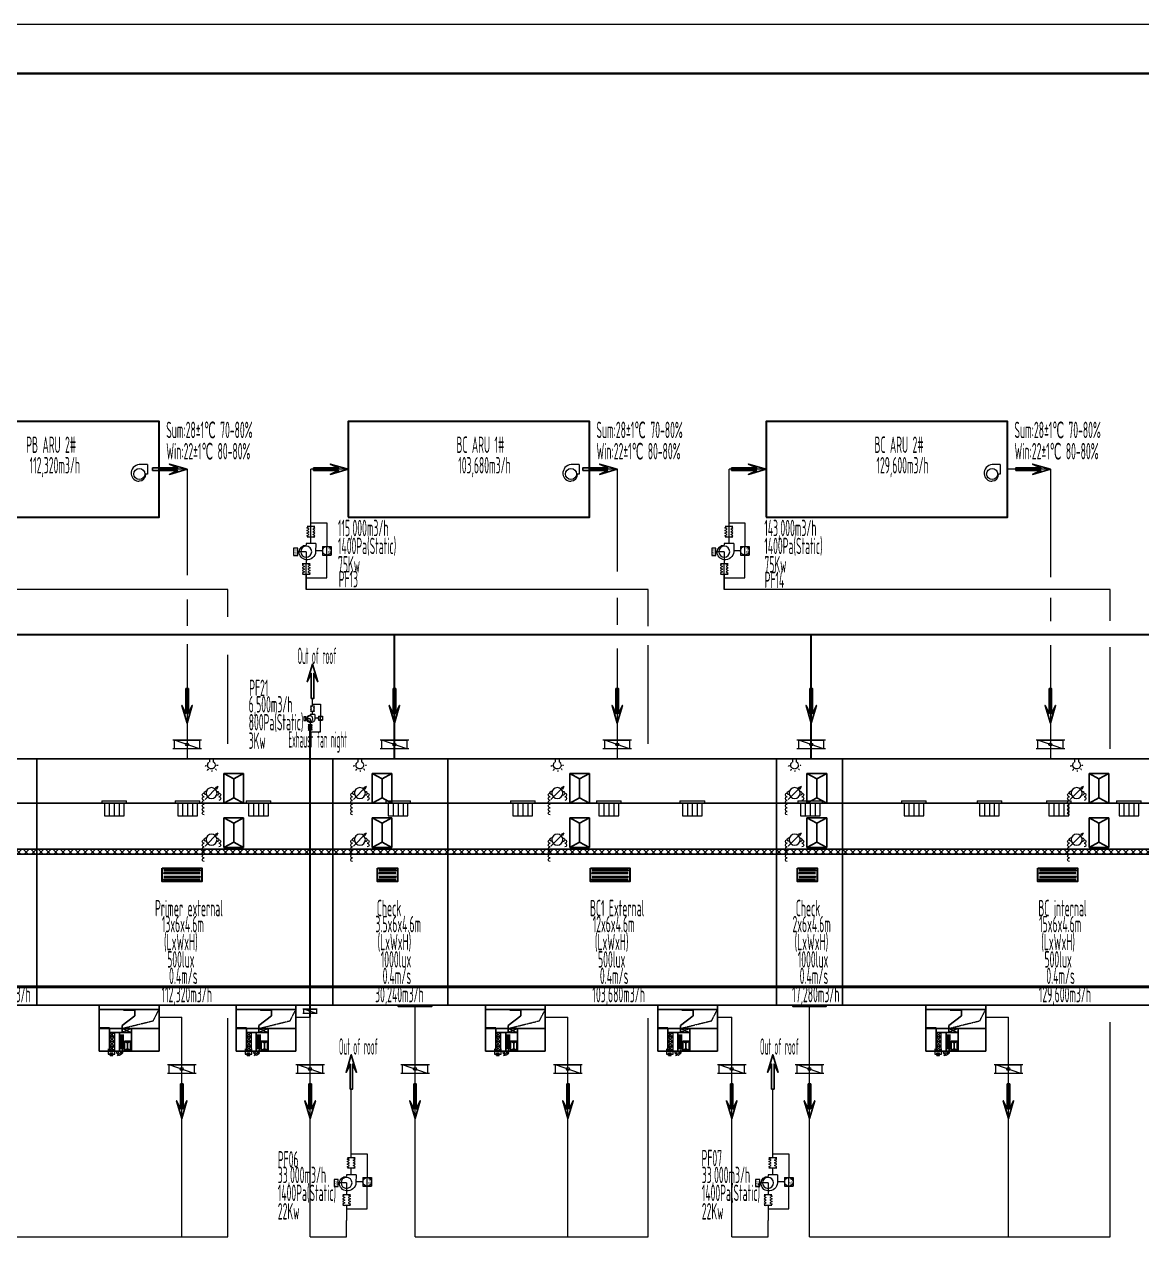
# Model space of a CAD drawing. Header units: millimetres. Extents: x 107215 to 233365, y -8722 to 80378.
# Drawn here: x 160467 to 194460, y 43489 to 80378 of the extents above; entities that cross this region are included whole.
import ezdxf

# ---------------------------------------------------------------- set-up
doc = ezdxf.new("R2010")
doc.units = ezdxf.units.MM
doc.header["$LTSCALE"] = 2
doc.linetypes.add('CENTER', pattern=[4.5, 3, -0.5, 0.5, -0.5])
doc.linetypes.add('PHANTOM', pattern=[5.5, 3, -0.5, 0.5, -0.5, 0.5, -0.5])
doc.layers.get('0').update_dxf_attribs({"lineweight": 30})
for name, color, linetype, lineweight in [('01-粗实线', 3, 'Continuous', 25), ('02-细实线', 2, 'Continuous', 13), ('05-点划线', 1, 'CENTER', 13), ('06-双点划线', 4, 'PHANTOM', 13), ('07-尺寸线', 2, 'Continuous', 13), ('08-文本', 2, 'Continuous', 13), ('A-FLOOR', 7, 'Continuous', 30), ('图框', 7, 'Continuous', 35), ('细实线', 2, 'Continuous', 0)]:
    doc.layers.add(name, color=color, linetype=linetype, lineweight=lineweight)
doc.layers.add('09-不打印层', color=6, linetype='Continuous', lineweight=13, plot=False)
doc.styles.add('标准', font='gbenor.shx', dxfattribs={"bigfont": 'gbcbig.shx'})

# ---------------------------------------------------------------- blocks, each defined once
blk = doc.blocks.new('A$C4be98560')
at = {"layer": '02-细实线'}
for p, q in [((872, 263), (0, 263)), ((872, 0), (0, 0))]:
    blk.add_line(p, q, dxfattribs=at)
at = {"layer": '02-细实线', "ltscale": 2}
blk.add_line((814, 0), (57, 263), dxfattribs=at)
blk.add_line((814, 0), (57, 263), dxfattribs=at)
blk.add_lwpolyline([(814, 263), (814, 0), (57, 0), (57, 263)], close=True, dxfattribs=at)
blk.add_lwpolyline([(814, 263), (814, 0), (57, 0), (57, 263)], close=True, dxfattribs=at)
blk.add_circle((436, 132), 44.9, dxfattribs=at)
blk.add_circle((436, 132), 44.9, dxfattribs=at)
blk = doc.blocks.new('C$51A9D12799D94EEBA75711500ADBCD73_2')
for p, q in [((0, 900), (600, 900)), ((0, 900), (300, 740)), ((0, 900), (0, 0)), ((600, 900), (300, 740)), ((300, 740), (300, 160)), ((600, 900), (600, 0)), ((300, 160), (0, 0)), ((600, 0), (0, 0)), ((300, 160), (600, 0))]:
    blk.add_line(p, q)
blk = doc.blocks.new('指针压差表')
at = {"ltscale": 5}
for q in [(196, -30), (-111, 327), (-155, 280)]:
    blk.add_line((-196, 363), q, dxfattribs=at)
blk.add_circle((0, 167), 167, dxfattribs=at)
for centre, start, end in [((-224, 111), 90, 270), ((-224, 0), 90, 270), ((-169, 160), 80.4676, 284.196), ((169, 174), 260.4786, 104.2085), ((224, 111), 270, 90), ((224, 0), 270, 90), ((224, -111), 270, 90), ((224, -222), 270, 90), ((224, -333), 270, 90), ((224, -333), 270, 90), ((224, -444), 270, 90)]:
    blk.add_arc(centre, 55.5, start, end, dxfattribs=at)
blk = doc.blocks.new('C$A0C62D45F54B416E9F87B461674620F3_3')
at = {"layer": '08-文本'}
for p, q in [((822, 0), (410, -3)), ((822, -484), (739, -484)), ((822, 0), (822, -484))]:
    blk.add_line(p, q, dxfattribs=at)
blk.add_circle((409, -484), 279, dxfattribs=at)
for centre, radius, start, end in [((441, -443), 441, 94.07524, 185.3009), ((380, -459), 379, 183.77682, 274.49488), ((397, -495), 342, 272.23035, 1.93998)]:
    blk.add_arc(centre, radius, start, end, dxfattribs=at)
blk = doc.blocks.new('C$554F49C270534FEF9F7782F15CA40145_3')
at = {"layer": '08-文本'}
for p, q in [((0, 655), (655, 655)), ((0, 0), (0, 655)), ((655, 327), (0, 327)), ((0, 0), (655, 0)), ((655, 0), (655, 655))]:
    blk.add_line(p, q, dxfattribs=at)
blk.add_circle((327, 327), 327, dxfattribs=at)
at = {"layer": '08-文本', "style": '标准'}
blk.add_text('PDS', height=200, dxfattribs=at).set_placement((145, 406))
blk = doc.blocks.new('A$Ceb024bab')
at = {"layer": '02-细实线', "ltscale": 0.2}
for p, q in [((0, 457), (0, 382)), ((0, 457), (751, 457)), ((0, 382), (751, 382)), ((75, 382), (75, 0)), ((225, 382), (225, 0)), ((375, 382), (375, 0)), ((526, 382), (526, 0)), ((676, 0), (676, 382)), ((751, 382), (751, 457)), ((75, 0), (676, 0))]:
    blk.add_line(p, q, dxfattribs=at)
blk = doc.blocks.new('A$C7EA6147B')
for p, q in [((565, 1000), (565, 1126)), ((125, 593), (0, 602)), ((220, 285), (122, 207)), ((265, 883), (179, 975)), ((499, 124), (480, 0)), ((832, 735), (1108, 735)), ((1108, 384), (832, 384)), ((1108, 735), (1108, 384))]:
    blk.add_line(p, q)
blk.add_arc((565, 560), 320, 33.2525, 326.7475)
blk = doc.blocks.new('$CAXA_FRAME_13B17AC1$')
at = {"layer": '09-不打印层'}
blk.add_line((-420.5, 297), (420.5, 297), dxfattribs=at)
at = {"layer": '图框'}
blk.add_line((-395.5, 287), (410.5, 287), dxfattribs=at)

msp = doc.modelspace()

# ---------------------------------------------------------------- hatches: boundary and pattern name
at = {"layer": '02-细实线'}
h = msp.add_hatch(dxfattribs=at)
h.set_pattern_fill('ANSI34', color=256, scale=10, angle=45, style=0)
h.set_pattern_definition([(90, (-280927.63, -87883.17), (-190.5, 1e-14), []), (90, (-280895.88, -87851.42), (-190.5, 1e-14), []), (90, (-280864.13, -87819.67), (-190.5, 1e-14), []), (90, (-280832.37, -87787.92), (-190.5, 1e-14), [])])
h.paths.add_polyline_path([(216853, 51070), (216853, 51110), (124853, 51110), (124853, 51070)])
at = {"layer": '07-尺寸线'}
h = msp.add_hatch(dxfattribs=at)
h.set_pattern_fill('ANSI37', color=256, scale=50)
h.set_pattern_definition([(45, (165128.29, 44081.16), (-112.2532, 112.2532), []), (135, (165128.29, 44081.16), (-112.2532, -112.2532), [])])
h.paths.add_polyline_path([(141353, 55282), (141353, 55132), (216853, 55132), (216853, 55282)])
at = {"layer": 'A-FLOOR'}
h = msp.add_hatch(dxfattribs=at)
h.set_pattern_fill('ANGLE', color=1, scale=5)
h.set_pattern_definition([(0, (14852.618, 5958.23), (0, 34.925), [25.4, -9.525]), (90, (14852.618, 5958.23), (-34.925, 2e-15), [25.4, -9.525])])
h.paths.add_polyline_path([(171853, 50532), (172853, 50532), (172853, 50492), (171853, 50492)])
h = msp.add_hatch(dxfattribs=at)
h.set_pattern_fill('ANGLE', color=1, scale=5)
h.set_pattern_definition([(0, (26852.618, 5958.23), (0, 34.925), [25.4, -9.525]), (90, (26852.618, 5958.23), (-34.925, 2e-15), [25.4, -9.525])])
h.paths.add_polyline_path([(183853, 50532), (184853, 50532), (184853, 50492), (183853, 50492)])

# ---------------------------------------------------------------- linework, layer by layer
for p, q in [((125817, 61815), (218603, 61815)), ((171726, 58032), (171726, 61815)), ((184406, 58032), (184406, 61815)), ((169163, 50169), (169163, 59066))]:
    msp.add_line(p, q)
for points in [[(157231, 65383), (164574, 65383), (164574, 68295), (157231, 68295)], [(170317, 65383), (177660, 65383), (177660, 68295), (170317, 68295)], [(183034, 65383), (190377, 65383), (190377, 68295), (183034, 68295)], [(164662, 54702), (165864, 54702), (165864, 54292), (164662, 54292)], [(164713, 54632), (165813, 54632), (165813, 54632), (164713, 54632)], [(171216, 54702), (171818, 54702), (171818, 54292), (171216, 54292)], [(171267, 54632), (171767, 54632), (171767, 54632), (171267, 54632)], [(177688, 54702), (178890, 54702), (178890, 54292), (177688, 54292)], [(177739, 54632), (178839, 54632), (178839, 54632), (177739, 54632)], [(183985, 54702), (184587, 54702), (184587, 54292), (183985, 54292)], [(184036, 54632), (184536, 54632), (184536, 54632), (184036, 54632)], [(191303, 54702), (192505, 54702), (192505, 54292), (191303, 54292)], [(191354, 54632), (192454, 54632), (192454, 54632), (191354, 54632)], [(165813, 54552), (164713, 54552), (164713, 54552), (165813, 54552)], [(164713, 54442), (165813, 54442), (165813, 54442), (164713, 54442)], [(165813, 54362), (164713, 54362), (164713, 54362), (165813, 54362)], [(171767, 54552), (171267, 54552), (171267, 54552), (171767, 54552)], [(171267, 54442), (171767, 54442), (171767, 54442), (171267, 54442)], [(171767, 54362), (171267, 54362), (171267, 54362), (171767, 54362)], [(178839, 54552), (177739, 54552), (177739, 54552), (178839, 54552)], [(177739, 54442), (178839, 54442), (178839, 54442), (177739, 54442)], [(178839, 54362), (177739, 54362), (177739, 54362), (178839, 54362)], [(184536, 54552), (184036, 54552), (184036, 54552), (184536, 54552)], [(184036, 54442), (184536, 54442), (184536, 54442), (184036, 54442)], [(184536, 54362), (184036, 54362), (184036, 54362), (184536, 54362)], [(192454, 54552), (191354, 54552), (191354, 54552), (192454, 54552)], [(191354, 54442), (192454, 54442), (192454, 54442), (191354, 54442)], [(192454, 54362), (191354, 54362), (191354, 54362), (192454, 54362)], [(171853, 50532), (172853, 50532), (172853, 50492), (171853, 50492)], [(183853, 50532), (184853, 50532), (184853, 50492), (183853, 50492)]]:
    msp.add_lwpolyline(points, close=True)
at = {"layer": '01-粗实线'}
for p, q in [((160853, 55132), (160853, 58032)), ((169853, 55132), (169853, 58032)), ((173353, 55132), (173353, 58032)), ((183353, 55132), (183353, 58032)), ((185353, 55132), (185353, 58032)), ((162750, 50532), (162750, 50402)), ((162750, 50402), (164566, 50402)), ((162750, 50402), (162750, 49132)), ((163827, 50214), (163441, 49917)), ((163827, 50402), (163827, 50214)), ((164566, 50402), (164566, 50532)), ((164566, 49132), (164566, 50402)), ((166913, 50532), (166913, 50402)), ((166913, 50402), (168729, 50402)), ((166913, 50402), (166913, 49132)), ((167990, 50214), (167604, 49917)), ((167990, 50402), (167990, 50214)), ((168729, 50402), (168729, 50532)), ((168729, 49132), (168729, 50402)), ((174500, 50532), (174500, 50402)), ((174500, 50402), (176316, 50402)), ((174500, 50402), (174500, 49132)), ((175577, 50214), (175190, 49917)), ((175577, 50402), (175577, 50214)), ((176316, 50402), (176316, 50532)), ((176316, 49132), (176316, 50402)), ((179736, 50532), (179736, 50402)), ((179736, 50402), (181552, 50402)), ((179736, 50402), (179736, 49132)), ((180813, 50214), (180427, 49917)), ((180813, 50402), (180813, 50214)), ((181552, 50402), (181552, 50532)), ((181552, 49132), (181552, 50402)), ((187897, 50532), (187897, 50402)), ((187897, 50402), (189713, 50402)), ((187897, 50402), (187897, 49132)), ((188974, 50214), (188587, 49917)), ((188974, 50402), (188974, 50214)), ((189713, 50402), (189713, 50532)), ((189713, 49132), (189713, 50402)), ((164566, 49825), (162750, 49825)), ((163063, 49704), (163063, 49825)), ((163441, 49917), (163441, 49825)), ((168729, 49825), (166913, 49825)), ((167226, 49704), (167226, 49825)), ((167604, 49917), (167604, 49825)), ((176316, 49825), (174500, 49825)), ((174812, 49704), (174812, 49825)), ((175190, 49917), (175190, 49825)), ((181552, 49825), (179736, 49825)), ((180048, 49704), (180048, 49825)), ((180427, 49917), (180427, 49825)), ((189713, 49825), (187897, 49825)), ((188209, 49704), (188209, 49825)), ((188587, 49917), (188587, 49825)), ((162750, 49132), (164566, 49132)), ((166913, 49132), (168729, 49132)), ((174500, 49132), (176316, 49132)), ((179736, 49132), (181552, 49132)), ((187897, 49132), (189713, 49132))]:
    msp.add_line(p, q, dxfattribs=at)
for points in [[(164370, 66800), (164370, 66839), (164370, 66878), (165133, 66878), (164880, 66998), (165420, 66839), (164880, 66680), (165133, 66800)], [(169267, 66800), (169267, 66839), (169267, 66878), (170029, 66878), (169777, 66998), (170317, 66839), (169777, 66680), (170029, 66800)], [(177456, 66800), (177456, 66839), (177456, 66878), (178218, 66878), (177966, 66998), (178505, 66839), (177966, 66680), (178218, 66800)], [(181984, 66800), (181984, 66839), (181984, 66878), (182747, 66878), (182494, 66998), (183034, 66839), (182494, 66680), (182747, 66800)], [(190630, 66800), (190630, 66839), (190630, 66878), (191393, 66878), (191141, 66998), (191680, 66839), (191141, 66680), (191393, 66800)], [(169196, 59864), (169236, 59864), (169275, 59864), (169275, 60627), (169394, 60375), (169236, 60914), (169077, 60375), (169196, 60627)], [(165380, 60166), (165420, 60166), (165459, 60166), (165459, 59404), (165578, 59656), (165420, 59116), (165261, 59656), (165380, 59404)], [(171687, 60166), (171726, 60166), (171766, 60166), (171766, 59404), (171885, 59656), (171726, 59116), (171568, 59656), (171687, 59404)], [(178466, 60166), (178505, 60166), (178545, 60166), (178545, 59404), (178664, 59656), (178505, 59116), (178347, 59656), (178466, 59404)], [(184367, 60166), (184406, 60166), (184446, 60166), (184446, 59404), (184565, 59656), (184406, 59116), (184248, 59656), (184367, 59404)], [(191641, 60166), (191680, 60166), (191720, 60166), (191720, 59404), (191839, 59656), (191680, 59116), (191521, 59656), (191641, 59404)], [(141353, 56682), (141353, 58032), (216853, 58032), (216853, 56682)], [(141353, 55132), (141353, 56682), (216853, 56682), (216853, 55132)], [(141353, 55282), (141353, 55132), (216853, 55132), (216853, 55282)], [(158853, 50532), (160853, 50532), (160853, 55132), (158853, 55132)], [(160853, 50532), (169853, 50532), (169853, 55132), (160853, 55132)], [(169853, 50532), (173353, 50532), (173353, 55132), (169853, 55132)], [(173353, 50532), (183353, 50532), (183353, 55132), (173353, 55132)], [(183353, 50532), (185353, 50532), (185353, 55132), (183353, 55132)], [(185353, 50532), (198353, 50532), (198353, 55132), (185353, 55132)], [(216853, 51070), (216853, 51110), (124853, 51110), (124853, 51070)], [(163827, 50402), (163489, 50402), (163489, 50386), (163827, 50386)], [(167990, 50402), (167652, 50402), (167652, 50386), (167990, 50386)], [(175577, 50402), (175239, 50402), (175239, 50386), (175577, 50386)], [(180813, 50402), (180475, 50402), (180475, 50386), (180813, 50386)], [(188974, 50402), (188636, 50402), (188636, 50386), (188974, 50386)], [(163063, 49841), (162750, 49841), (162750, 49825), (163063, 49825)], [(163441, 49825), (163726, 49825), (163726, 49704), (163441, 49704)], [(167226, 49841), (166913, 49841), (166913, 49825), (167226, 49825)], [(167604, 49825), (167889, 49825), (167889, 49704), (167604, 49704)], [(174812, 49841), (174500, 49841), (174500, 49825), (174812, 49825)], [(175190, 49825), (175476, 49825), (175476, 49704), (175190, 49704)], [(180048, 49841), (179736, 49841), (179736, 49825), (180048, 49825)], [(180427, 49825), (180712, 49825), (180712, 49704), (180427, 49704)], [(188209, 49841), (187897, 49841), (187897, 49825), (188209, 49825)], [(188587, 49825), (188872, 49825), (188872, 49704), (188587, 49704)], [(163726, 49704), (163063, 49704), (163063, 49132), (163726, 49132)], [(163063, 49132), (163362, 49132), (163362, 49704), (163063, 49704)], [(167889, 49704), (167226, 49704), (167226, 49132), (167889, 49132)], [(167226, 49132), (167525, 49132), (167525, 49704), (167226, 49704)], [(175476, 49704), (174812, 49704), (174812, 49132), (175476, 49132)], [(174812, 49132), (175112, 49132), (175112, 49704), (174812, 49704)], [(180712, 49704), (180048, 49704), (180048, 49132), (180712, 49132)], [(180048, 49132), (180348, 49132), (180348, 49704), (180048, 49704)], [(188872, 49704), (188209, 49704), (188209, 49132), (188872, 49132)], [(188209, 49132), (188509, 49132), (188509, 49704), (188209, 49704)], [(170376, 47979), (170415, 47979), (170455, 47979), (170455, 48741), (170574, 48489), (170415, 49028), (170257, 48489), (170376, 48741)], [(183199, 47979), (183238, 47979), (183278, 47979), (183278, 48741), (183397, 48489), (183238, 49028), (183080, 48489), (183199, 48741)], [(165218, 48138), (165257, 48138), (165297, 48138), (165297, 47376), (165416, 47628), (165257, 47089), (165099, 47628), (165218, 47376)], [(169124, 48138), (169163, 48138), (169203, 48138), (169203, 47376), (169322, 47628), (169163, 47089), (169004, 47628), (169124, 47376)], [(172313, 48138), (172353, 48138), (172392, 48138), (172392, 47376), (172511, 47628), (172353, 47089), (172194, 47628), (172313, 47376)], [(176968, 48138), (177007, 48138), (177047, 48138), (177047, 47376), (177166, 47628), (177007, 47089), (176848, 47628), (176968, 47376)], [(181947, 48138), (181986, 48138), (182025, 48138), (182025, 47376), (182145, 47628), (181986, 47089), (181827, 47628), (181947, 47376)], [(184313, 48138), (184353, 48138), (184392, 48138), (184392, 47376), (184511, 47628), (184353, 47089), (184194, 47628), (184313, 47376)], [(190364, 48138), (190404, 48138), (190443, 48138), (190443, 47376), (190562, 47628), (190404, 47089), (190245, 47628), (190364, 47376)]]:
    msp.add_lwpolyline(points, close=True, dxfattribs=at)
at = {"layer": '02-细实线', "color": 1}
for p, q in [((165420, 66839), (164574, 66839)), ((165420, 66839), (165420, 63616)), ((170317, 66839), (169188, 66839)), ((169188, 64578), (169188, 66839)), ((178505, 66839), (177660, 66839)), ((178505, 66839), (178505, 63731)), ((183034, 66839), (181905, 66839)), ((181905, 64578), (181905, 66839)), ((191680, 66839), (190377, 66839)), ((191680, 66839), (191680, 63560)), ((169042, 63185), (169042, 63961)), ((169042, 63185), (169042, 63961)), ((181760, 63185), (181760, 63961)), ((181760, 63185), (181760, 63961)), ((166663, 63185), (155957, 63185)), ((166663, 62348), (166663, 63185)), ((179450, 63185), (169042, 63185)), ((179450, 62063), (179450, 63185)), ((193501, 63185), (181760, 63185)), ((193501, 62231), (193501, 63185)), ((165420, 62877), (165420, 62074)), ((178505, 62924), (178505, 62105)), ((191680, 62926), (191680, 62214)), ((165420, 61520), (165420, 58032)), ((178505, 61387), (178505, 58032)), ((179450, 58487), (179450, 61489)), ((191680, 61486), (191680, 58032)), ((193501, 58333), (193501, 61429)), ((166663, 58487), (166663, 61196)), ((172353, 43489), (172353, 50492)), ((184353, 43489), (184353, 50492)), ((164566, 50169), (165257, 50169)), ((165257, 43489), (165257, 50169)), ((166663, 43489), (166663, 50135)), ((168729, 50169), (169163, 50169)), ((176316, 50169), (177007, 50169)), ((177007, 43489), (177007, 50169)), ((179450, 43489), (179450, 50135)), ((189713, 50169), (190404, 50169)), ((190404, 43489), (190404, 50169)), ((193501, 43489), (193501, 50020)), ((159853, 43489), (166663, 43489)), ((172353, 43489), (179450, 43489)), ((184353, 43489), (193501, 43489))]:
    msp.add_line(p, q, dxfattribs=at)
at = {"layer": '02-细实线', "color": 6}
for p, q in [((169188, 65095), (169188, 65557)), ((181905, 65095), (181905, 65557)), ((169305, 65095), (169071, 65095)), ((182022, 65095), (181788, 65095)), ((169304, 64776), (169071, 64776)), ((169188, 64578), (169188, 64776)), ((182022, 64776), (181788, 64776)), ((181905, 64578), (181905, 64776)), ((169042, 64330), (168788, 64330)), ((169042, 64330), (169042, 63961)), ((169542, 64361), (169331, 64361)), ((181760, 64330), (181505, 64330)), ((181760, 64330), (181760, 63961)), ((182259, 64361), (182048, 64361)), ((169159, 63961), (168925, 63961)), ((181877, 63961), (181643, 63961)), ((169159, 63642), (168926, 63642)), ((169042, 63642), (169042, 63185)), ((181877, 63642), (181643, 63642)), ((181760, 63642), (181760, 63185)), ((169236, 59633), (169236, 59864)), ((169294, 59633), (169177, 59633)), ((169294, 59474), (169177, 59474)), ((169236, 59375), (169236, 59474)), ((169163, 59251), (169036, 59251)), ((169222, 59066), (169105, 59066)), ((169163, 59251), (169163, 59066)), ((169413, 59266), (169308, 59266)), ((169222, 58906), (169105, 58906)), ((169163, 58906), (169163, 58678)), ((169163, 43489), (169163, 50169)), ((181552, 50169), (181986, 50169)), ((181986, 43489), (181986, 50169)), ((170415, 45893), (170415, 47979)), ((183238, 45893), (183238, 47979)), ((170532, 45893), (170298, 45893)), ((183355, 45893), (183121, 45893)), ((170532, 45574), (170298, 45574)), ((170415, 45377), (170415, 45574)), ((183355, 45574), (183121, 45574)), ((183238, 45377), (183238, 45574)), ((170270, 45128), (170016, 45128)), ((170270, 45128), (170270, 44759)), ((170769, 45159), (170559, 45159)), ((183093, 45128), (182839, 45128)), ((183093, 45128), (183093, 44759)), ((183592, 45159), (183382, 45159)), ((170387, 44759), (170153, 44759)), ((183210, 44759), (182976, 44759)), ((170387, 44440), (170153, 44440)), ((170270, 44440), (170270, 43983)), ((183210, 44440), (182976, 44440)), ((183093, 44440), (183093, 43983))]:
    msp.add_line(p, q, dxfattribs=at)
for points in [[(169133, 64776), (169066, 64816), (169133, 64856), (169066, 64896), (169133, 64936), (169066, 64976), (169133, 65016), (169066, 65055), (169133, 65095)], [(169188, 65210), (169673, 65210), (169672, 64492)], [(169242, 64776), (169309, 64816), (169242, 64856), (169309, 64896), (169242, 64936), (169309, 64976), (169242, 65016), (169309, 65055), (169242, 65095)], [(181851, 64776), (181783, 64816), (181851, 64856), (181783, 64896), (181851, 64936), (181783, 64976), (181851, 65016), (181783, 65055), (181851, 65095)], [(181905, 65210), (182390, 65210), (182390, 64492)], [(181959, 64776), (182026, 64816), (181959, 64856), (182026, 64896), (181959, 64936), (182026, 64976), (181959, 65016), (182026, 65055), (181959, 65095)], [(169042, 63538), (169673, 63538), (169672, 64230)], [(181760, 63538), (182390, 63538), (182390, 64230)], [(168988, 63961), (168921, 63921), (168988, 63881), (168921, 63841), (168988, 63801), (168921, 63761), (168988, 63721), (168921, 63681), (168988, 63642)], [(169097, 63961), (169164, 63921), (169097, 63881), (169164, 63841), (169097, 63801), (169164, 63761), (169097, 63721), (169164, 63681), (169097, 63642)], [(181705, 63961), (181638, 63921), (181705, 63881), (181638, 63841), (181705, 63801), (181638, 63761), (181705, 63721), (181638, 63681), (181705, 63642)], [(181814, 63961), (181881, 63921), (181814, 63881), (181881, 63841), (181814, 63801), (181881, 63761), (181814, 63721), (181881, 63681), (181814, 63642)], [(169209, 59474), (169175, 59494), (169209, 59514), (169175, 59534), (169209, 59554), (169175, 59574), (169209, 59593), (169175, 59613), (169209, 59633)], [(169236, 59691), (169478, 59691), (169478, 59332)], [(169263, 59474), (169297, 59494), (169263, 59514), (169297, 59534), (169263, 59554), (169297, 59574), (169263, 59593), (169297, 59613), (169263, 59633)], [(169136, 59066), (169102, 59046), (169136, 59026), (169102, 59006), (169136, 58986), (169102, 58966), (169136, 58946), (169102, 58926), (169136, 58906)], [(169163, 58855), (169478, 58855), (169478, 59201)], [(169190, 59066), (169224, 59046), (169190, 59026), (169224, 59006), (169190, 58986), (169224, 58966), (169190, 58946), (169224, 58926), (169190, 58906)], [(170361, 45574), (170294, 45614), (170361, 45654), (170294, 45694), (170361, 45734), (170294, 45774), (170361, 45814), (170294, 45854), (170361, 45893)], [(170415, 46008), (170900, 46008), (170900, 45290)], [(170470, 45574), (170537, 45614), (170470, 45654), (170537, 45694), (170470, 45734), (170537, 45774), (170470, 45814), (170537, 45854), (170470, 45893)], [(183184, 45574), (183117, 45614), (183184, 45654), (183117, 45694), (183184, 45734), (183117, 45774), (183184, 45814), (183117, 45854), (183184, 45893)], [(183238, 46008), (183723, 46008), (183723, 45290)], [(183293, 45574), (183360, 45614), (183293, 45654), (183360, 45694), (183293, 45734), (183360, 45774), (183293, 45814), (183360, 45854), (183293, 45893)], [(170270, 44337), (170900, 44337), (170900, 45028)], [(183093, 44337), (183723, 44337), (183723, 45028)], [(170216, 44759), (170149, 44719), (170216, 44679), (170149, 44639), (170216, 44599), (170149, 44559), (170216, 44519), (170149, 44480), (170216, 44440)], [(170324, 44759), (170392, 44719), (170324, 44679), (170392, 44639), (170324, 44599), (170392, 44559), (170324, 44519), (170392, 44480), (170324, 44440)], [(183039, 44759), (182971, 44719), (183039, 44679), (182971, 44639), (183039, 44599), (182971, 44559), (183039, 44519), (182971, 44480), (183039, 44440)], [(183147, 44759), (183215, 44719), (183147, 44679), (183215, 44639), (183147, 44599), (183215, 44559), (183147, 44519), (183215, 44480), (183147, 44440)], [(169163, 43489), (170270, 43489), (170270, 43983)], [(181986, 43489), (183093, 43489), (183093, 43983)]]:
    msp.add_lwpolyline(points, dxfattribs=at)
for points in [[(168788, 64218), (168788, 64436), (168661, 64436), (168661, 64218)], [(181505, 64218), (181505, 64436), (181378, 64436), (181378, 64218)], [(169036, 59195), (169036, 59304), (168972, 59304), (168972, 59195)], [(170016, 45016), (170016, 45234), (169889, 45234), (169889, 45016)], [(182839, 45016), (182839, 45234), (182712, 45234), (182712, 45016)]]:
    msp.add_lwpolyline(points, close=True, dxfattribs=at)
at = {"layer": '05-点划线'}
for p, q in [((163827, 50386), (163489, 50402)), ((163489, 50386), (163827, 50402)), ((167990, 50386), (167652, 50402)), ((167652, 50386), (167990, 50402)), ((175577, 50386), (175239, 50402)), ((175239, 50386), (175577, 50402)), ((180813, 50386), (180475, 50402)), ((180475, 50386), (180813, 50402)), ((188974, 50386), (188636, 50402)), ((188636, 50386), (188974, 50402)), ((163063, 49825), (162750, 49841)), ((162750, 49825), (163063, 49841)), ((163441, 49825), (163726, 49704)), ((163726, 49825), (163441, 49704)), ((167226, 49825), (166913, 49841)), ((166913, 49825), (167226, 49841)), ((167604, 49825), (167889, 49704)), ((167889, 49825), (167604, 49704)), ((174812, 49825), (174500, 49841)), ((174500, 49825), (174812, 49841)), ((175190, 49825), (175476, 49704)), ((175476, 49825), (175190, 49704)), ((180048, 49825), (179736, 49841)), ((179736, 49825), (180048, 49841)), ((180427, 49825), (180712, 49704)), ((180712, 49825), (180427, 49704)), ((188209, 49825), (187897, 49841)), ((187897, 49825), (188209, 49841)), ((188587, 49825), (188872, 49704)), ((188872, 49825), (188587, 49704))]:
    msp.add_line(p, q, dxfattribs=at)
for points in [[(163441, 49825), (164392, 50061), (164566, 50402)], [(167604, 49825), (168555, 50061), (168729, 50402)], [(175190, 49825), (176141, 50061), (176316, 50402)], [(180427, 49825), (181378, 50061), (181552, 50402)], [(188587, 49825), (189538, 50061), (189713, 50402)]]:
    msp.add_lwpolyline(points, dxfattribs=at)
at = {"layer": '08-文本'}
for p, q in [((164214, 66984), (163967, 66982)), ((164214, 66984), (164214, 66694)), ((177346, 66984), (177099, 66982)), ((177346, 66984), (177346, 66694)), ((190158, 66984), (189911, 66982)), ((190158, 66984), (190158, 66694)), ((164214, 66694), (164164, 66694)), ((177346, 66694), (177296, 66694)), ((190158, 66694), (190108, 66694))]:
    msp.add_line(p, q, dxfattribs=at)
for centre in [(163966, 66693), (177098, 66693), (189910, 66693)]:
    msp.add_circle(centre, 168, dxfattribs=at)
for centre, radius, start, end in [((163986, 66718), 265, 94.0752, 185.3009), ((177118, 66718), 265, 94.0752, 185.3009), ((189930, 66718), 265, 94.0752, 185.3009), ((163949, 66708), 228, 183.7768, 274.4949), ((163959, 66687), 205, 272.2303, 1.94), ((177081, 66708), 228, 183.7768, 274.4949), ((177091, 66687), 205, 272.2303, 1.94), ((189893, 66708), 228, 183.7768, 274.4949), ((189903, 66687), 205, 272.2303, 1.94)]:
    msp.add_arc(centre, radius, start, end, dxfattribs=at)
at = {"layer": '细实线'}
for p, q in [((163207, 49704), (163063, 49566)), ((163063, 49704), (163207, 49566)), ((163207, 49566), (163063, 49428)), ((163063, 49566), (163207, 49428)), ((163207, 49704), (163207, 49289)), ((163498, 49617), (163362, 49628)), ((163498, 49617), (163362, 49607)), ((163498, 49596), (163362, 49607)), ((163498, 49596), (163362, 49586)), ((163498, 49575), (163362, 49586)), ((163498, 49575), (163362, 49565)), ((163498, 49554), (163362, 49565)), ((163498, 49554), (163362, 49544)), ((163498, 49533), (163362, 49544)), ((163498, 49533), (163362, 49523)), ((163498, 49512), (163362, 49523)), ((163498, 49512), (163362, 49502)), ((163498, 49466), (163362, 49477)), ((163498, 49466), (163362, 49456)), ((163498, 49445), (163362, 49456)), ((163498, 49445), (163362, 49435)), ((163498, 49424), (163362, 49435)), ((167370, 49704), (167226, 49566)), ((167226, 49704), (167370, 49566)), ((167370, 49566), (167226, 49428)), ((167226, 49566), (167370, 49428)), ((167370, 49704), (167370, 49289)), ((167661, 49617), (167525, 49628)), ((167661, 49617), (167525, 49607)), ((167661, 49596), (167525, 49607)), ((167661, 49596), (167525, 49586)), ((167661, 49575), (167525, 49586)), ((167661, 49575), (167525, 49565)), ((167661, 49554), (167525, 49565)), ((167661, 49554), (167525, 49544)), ((167661, 49533), (167525, 49544)), ((167661, 49533), (167525, 49523)), ((167661, 49512), (167525, 49523)), ((167661, 49512), (167525, 49502)), ((167661, 49466), (167525, 49477)), ((167661, 49466), (167525, 49456)), ((167661, 49445), (167525, 49456)), ((167661, 49445), (167525, 49435)), ((167661, 49424), (167525, 49435)), ((174956, 49704), (174812, 49566)), ((174812, 49704), (174956, 49566)), ((174956, 49566), (174812, 49428)), ((174812, 49566), (174956, 49428)), ((174956, 49704), (174956, 49289)), ((175248, 49617), (175112, 49628)), ((175248, 49617), (175112, 49607)), ((175248, 49596), (175112, 49607)), ((175248, 49596), (175112, 49586)), ((175248, 49575), (175112, 49586)), ((175248, 49575), (175112, 49565)), ((175248, 49554), (175112, 49565)), ((175248, 49554), (175112, 49544)), ((175248, 49533), (175112, 49544)), ((175248, 49533), (175112, 49523)), ((175248, 49512), (175112, 49523)), ((175248, 49512), (175112, 49502)), ((175248, 49466), (175112, 49477)), ((175248, 49466), (175112, 49456)), ((175248, 49445), (175112, 49456)), ((175248, 49445), (175112, 49435)), ((175248, 49424), (175112, 49435)), ((180192, 49704), (180048, 49566)), ((180048, 49704), (180192, 49566)), ((180192, 49566), (180048, 49428)), ((180048, 49566), (180192, 49428)), ((180192, 49704), (180192, 49289)), ((180484, 49617), (180348, 49628)), ((180484, 49617), (180348, 49607)), ((180484, 49596), (180348, 49607)), ((180484, 49596), (180348, 49586)), ((180484, 49575), (180348, 49586)), ((180484, 49575), (180348, 49565)), ((180484, 49554), (180348, 49565)), ((180484, 49554), (180348, 49544)), ((180484, 49533), (180348, 49544)), ((180484, 49533), (180348, 49523)), ((180484, 49512), (180348, 49523)), ((180484, 49512), (180348, 49502)), ((180484, 49466), (180348, 49477)), ((180484, 49466), (180348, 49456)), ((180484, 49445), (180348, 49456)), ((180484, 49445), (180348, 49435)), ((180484, 49424), (180348, 49435)), ((188353, 49704), (188209, 49566)), ((188209, 49704), (188353, 49566)), ((188353, 49566), (188209, 49428)), ((188209, 49566), (188353, 49428)), ((188353, 49704), (188353, 49289)), ((188644, 49617), (188509, 49628)), ((188644, 49617), (188509, 49607)), ((188644, 49596), (188509, 49607)), ((188644, 49596), (188509, 49586)), ((188644, 49575), (188509, 49586)), ((188644, 49575), (188509, 49565)), ((188644, 49554), (188509, 49565)), ((188644, 49554), (188509, 49544)), ((188644, 49533), (188509, 49544)), ((188644, 49533), (188509, 49523)), ((188644, 49512), (188509, 49523)), ((188644, 49512), (188509, 49502)), ((188644, 49466), (188509, 49477)), ((188644, 49466), (188509, 49456)), ((188644, 49445), (188509, 49456)), ((188644, 49445), (188509, 49435)), ((188644, 49424), (188509, 49435)), ((163207, 49428), (163063, 49289)), ((163063, 49428), (163207, 49289)), ((163207, 49289), (163063, 49151)), ((163063, 49289), (163207, 49151)), ((163498, 49424), (163362, 49414)), ((163498, 49403), (163362, 49414)), ((163498, 49403), (163362, 49393)), ((163498, 49382), (163362, 49393)), ((163498, 49382), (163362, 49372)), ((163498, 49362), (163362, 49372)), ((163498, 49362), (163362, 49351)), ((163498, 49315), (163362, 49326)), ((163498, 49315), (163362, 49305)), ((163498, 49294), (163362, 49305)), ((163498, 49294), (163362, 49284)), ((163498, 49274), (163362, 49284)), ((163498, 49274), (163362, 49263)), ((163498, 49253), (163362, 49263)), ((163498, 49253), (163362, 49242)), ((163498, 49232), (163362, 49242)), ((163498, 49232), (163362, 49221)), ((163498, 49211), (163362, 49221)), ((163498, 49211), (163362, 49200)), ((167370, 49428), (167226, 49289)), ((167226, 49428), (167370, 49289)), ((167370, 49289), (167226, 49151)), ((167226, 49289), (167370, 49151)), ((167661, 49424), (167525, 49414)), ((167661, 49403), (167525, 49414)), ((167661, 49403), (167525, 49393)), ((167661, 49382), (167525, 49393)), ((167661, 49382), (167525, 49372)), ((167661, 49362), (167525, 49372)), ((167661, 49362), (167525, 49351)), ((167661, 49315), (167525, 49326)), ((167661, 49315), (167525, 49305)), ((167661, 49294), (167525, 49305)), ((167661, 49294), (167525, 49284)), ((167661, 49274), (167525, 49284)), ((167661, 49274), (167525, 49263)), ((167661, 49253), (167525, 49263)), ((167661, 49253), (167525, 49242)), ((167661, 49232), (167525, 49242)), ((167661, 49232), (167525, 49221)), ((167661, 49211), (167525, 49221)), ((167661, 49211), (167525, 49200)), ((174956, 49428), (174812, 49289)), ((174812, 49428), (174956, 49289)), ((174956, 49289), (174812, 49151)), ((174812, 49289), (174956, 49151)), ((175248, 49424), (175112, 49414)), ((175248, 49403), (175112, 49414)), ((175248, 49403), (175112, 49393)), ((175248, 49382), (175112, 49393)), ((175248, 49382), (175112, 49372)), ((175248, 49362), (175112, 49372)), ((175248, 49362), (175112, 49351)), ((175248, 49315), (175112, 49326)), ((175248, 49315), (175112, 49305)), ((175248, 49294), (175112, 49305)), ((175248, 49294), (175112, 49284)), ((175248, 49274), (175112, 49284)), ((175248, 49274), (175112, 49263)), ((175248, 49253), (175112, 49263)), ((175248, 49253), (175112, 49242)), ((175248, 49232), (175112, 49242)), ((175248, 49232), (175112, 49221)), ((175248, 49211), (175112, 49221)), ((175248, 49211), (175112, 49200)), ((180192, 49428), (180048, 49289)), ((180048, 49428), (180192, 49289)), ((180192, 49289), (180048, 49151)), ((180048, 49289), (180192, 49151)), ((180484, 49424), (180348, 49414)), ((180484, 49403), (180348, 49414)), ((180484, 49403), (180348, 49393)), ((180484, 49382), (180348, 49393)), ((180484, 49382), (180348, 49372)), ((180484, 49362), (180348, 49372)), ((180484, 49362), (180348, 49351)), ((180484, 49315), (180348, 49326)), ((180484, 49315), (180348, 49305)), ((180484, 49294), (180348, 49305)), ((180484, 49294), (180348, 49284)), ((180484, 49274), (180348, 49284)), ((180484, 49274), (180348, 49263)), ((180484, 49253), (180348, 49263)), ((180484, 49253), (180348, 49242)), ((180484, 49232), (180348, 49242)), ((180484, 49232), (180348, 49221)), ((180484, 49211), (180348, 49221)), ((180484, 49211), (180348, 49200)), ((188353, 49428), (188209, 49289)), ((188209, 49428), (188353, 49289)), ((188353, 49289), (188209, 49151)), ((188209, 49289), (188353, 49151)), ((188644, 49424), (188509, 49414)), ((188644, 49403), (188509, 49414)), ((188644, 49403), (188509, 49393)), ((188644, 49382), (188509, 49393)), ((188644, 49382), (188509, 49372)), ((188644, 49362), (188509, 49372)), ((188644, 49362), (188509, 49351)), ((188644, 49315), (188509, 49326)), ((188644, 49315), (188509, 49305)), ((188644, 49294), (188509, 49305)), ((188644, 49294), (188509, 49284)), ((188644, 49274), (188509, 49284)), ((188644, 49274), (188509, 49263)), ((188644, 49253), (188509, 49263)), ((188644, 49253), (188509, 49242)), ((188644, 49232), (188509, 49242)), ((188644, 49232), (188509, 49221)), ((188644, 49211), (188509, 49221)), ((188644, 49211), (188509, 49200))]:
    msp.add_line(p, q, dxfattribs=at)
at = {"layer": '细实线', "ltscale": 0.375}
for p, q in [((163021, 49209), (163021, 49046)), ((163083, 49085), (163162, 49085)), ((163083, 49006), (163083, 49085)), ((163162, 49006), (163162, 49085)), ((163223, 49046), (163223, 49209)), ((167184, 49209), (167184, 49046)), ((167246, 49085), (167325, 49085)), ((167246, 49006), (167246, 49085)), ((167325, 49006), (167325, 49085)), ((167386, 49046), (167386, 49209)), ((174771, 49209), (174771, 49046)), ((174833, 49085), (174911, 49085)), ((174833, 49006), (174833, 49085)), ((174911, 49006), (174911, 49085)), ((174973, 49046), (174973, 49209)), ((180007, 49209), (180007, 49046)), ((180069, 49085), (180147, 49085)), ((180069, 49006), (180069, 49085)), ((180147, 49006), (180147, 49085)), ((180209, 49046), (180209, 49209)), ((188168, 49209), (188168, 49046)), ((188229, 49085), (188308, 49085)), ((188229, 49006), (188229, 49085)), ((188308, 49006), (188308, 49085)), ((188370, 49046), (188370, 49209)), ((163021, 49046), (163083, 49046)), ((163162, 49046), (163083, 49046)), ((163083, 49006), (163162, 49006)), ((163162, 49046), (163223, 49046)), ((167184, 49046), (167246, 49046)), ((167325, 49046), (167246, 49046)), ((167246, 49006), (167325, 49006)), ((167325, 49046), (167386, 49046)), ((174771, 49046), (174833, 49046)), ((174911, 49046), (174833, 49046)), ((174833, 49006), (174911, 49006)), ((174911, 49046), (174973, 49046)), ((180007, 49046), (180069, 49046)), ((180147, 49046), (180069, 49046)), ((180069, 49006), (180147, 49006)), ((180147, 49046), (180209, 49046)), ((188168, 49046), (188229, 49046)), ((188308, 49046), (188229, 49046)), ((188229, 49006), (188308, 49006)), ((188308, 49046), (188370, 49046))]:
    msp.add_line(p, q, dxfattribs=at)
at = {"layer": '细实线'}
for points in [[(163207, 49704), (163207, 49566), (163063, 49566), (163063, 49704), (163207, 49704)], [(163207, 49566), (163207, 49428), (163063, 49428), (163063, 49566), (163207, 49566)], [(167370, 49704), (167370, 49566), (167226, 49566), (167226, 49704), (167370, 49704)], [(167370, 49566), (167370, 49428), (167226, 49428), (167226, 49566), (167370, 49566)], [(174956, 49704), (174956, 49566), (174812, 49566), (174812, 49704), (174956, 49704)], [(174956, 49566), (174956, 49428), (174812, 49428), (174812, 49566), (174956, 49566)], [(180192, 49704), (180192, 49566), (180048, 49566), (180048, 49704), (180192, 49704)], [(180192, 49566), (180192, 49428), (180048, 49428), (180048, 49566), (180192, 49566)], [(188353, 49704), (188353, 49566), (188209, 49566), (188209, 49704), (188353, 49704)], [(188353, 49566), (188353, 49428), (188209, 49428), (188209, 49566), (188353, 49566)], [(163207, 49428), (163207, 49289), (163063, 49289), (163063, 49428), (163207, 49428)], [(163207, 49289), (163207, 49151), (163063, 49151), (163063, 49289), (163207, 49289)], [(167370, 49428), (167370, 49289), (167226, 49289), (167226, 49428), (167370, 49428)], [(167370, 49289), (167370, 49151), (167226, 49151), (167226, 49289), (167370, 49289)], [(174956, 49428), (174956, 49289), (174812, 49289), (174812, 49428), (174956, 49428)], [(174956, 49289), (174956, 49151), (174812, 49151), (174812, 49289), (174956, 49289)], [(180192, 49428), (180192, 49289), (180048, 49289), (180048, 49428), (180192, 49428)], [(180192, 49289), (180192, 49151), (180048, 49151), (180048, 49289), (180192, 49289)], [(188353, 49428), (188353, 49289), (188209, 49289), (188209, 49428), (188353, 49428)], [(188353, 49289), (188353, 49151), (188209, 49151), (188209, 49289), (188353, 49289)]]:
    msp.add_lwpolyline(points, dxfattribs=at)
for points in [[(163362, 49640), (163353, 49640), (163353, 49489), (163362, 49489)], [(163362, 49489), (163353, 49489), (163353, 49338), (163362, 49338)], [(167525, 49640), (167516, 49640), (167516, 49489), (167525, 49489)], [(167525, 49489), (167516, 49489), (167516, 49338), (167525, 49338)], [(175112, 49640), (175103, 49640), (175103, 49489), (175112, 49489)], [(175112, 49489), (175103, 49489), (175103, 49338), (175112, 49338)], [(180348, 49640), (180339, 49640), (180339, 49489), (180348, 49489)], [(180348, 49489), (180339, 49489), (180339, 49338), (180348, 49338)], [(188509, 49640), (188499, 49640), (188499, 49489), (188509, 49489)], [(188509, 49489), (188499, 49489), (188499, 49338), (188509, 49338)], [(163362, 49338), (163353, 49338), (163353, 49188), (163362, 49188)], [(167525, 49338), (167516, 49338), (167516, 49188), (167525, 49188)], [(175112, 49338), (175103, 49338), (175103, 49188), (175112, 49188)], [(180348, 49338), (180339, 49338), (180339, 49188), (180348, 49188)], [(188509, 49338), (188499, 49338), (188499, 49188), (188509, 49188)]]:
    msp.add_lwpolyline(points, close=True, dxfattribs=at)
at = {"layer": '细实线', "ltscale": 0.375}
for centre in [(163122, 49046), (167285, 49046), (174872, 49046), (180108, 49046), (188269, 49046)]:
    msp.add_circle(centre, 39.3, dxfattribs=at)

# ---------------------------------------------------------------- block references
at = {"layer": '01-粗实线'}
for p in [(166538, 56682), (171051, 56682), (177059, 56682), (184276, 56682), (192857, 56682), (166538, 55332), (171051, 55332), (177059, 55332), (184276, 55332), (192857, 55332)]:
    msp.add_blockref('C$51A9D12799D94EEBA75711500ADBCD73_2', p, dxfattribs=at)
at = {"layer": '01-粗实线', "xscale": 0.3200000000000001, "yscale": 0.3200000000000001, "zscale": 0.3200000000000001}
for p in [(163511, 49154), (167674, 49154), (175261, 49154), (180497, 49154), (188658, 49154)]:
    msp.add_blockref('C$51A9D12799D94EEBA75711500ADBCD73_2', p, dxfattribs=at)
at = {"layer": '02-细实线', "color": 6}
for name, p, xscale, yscale, zscale, rotation in [('C$A0C62D45F54B416E9F87B461674620F3_3', (169333, 64085), -0.5999999999999996, 0.5999999999999996, 0.5999999999999996, 270), ('C$A0C62D45F54B416E9F87B461674620F3_3', (182050, 64085), -0.5999999999999996, 0.5999999999999996, 0.5999999999999996, 270), ('C$554F49C270534FEF9F7782F15CA40145_3', (169542, 64492), 0.3999999999999998, 0.3999999999999998, 0.3999999999999998, 270.0009464332636), ('C$554F49C270534FEF9F7782F15CA40145_3', (182259, 64492), 0.3999999999999998, 0.3999999999999998, 0.3999999999999998, 270.0009464332636), ('C$A0C62D45F54B416E9F87B461674620F3_3', (169308, 59128), -0.2999999999999998, 0.2999999999999998, 0.2999999999999998, 270), ('C$554F49C270534FEF9F7782F15CA40145_3', (169413, 59332), 0.1999999999999999, 0.1999999999999999, 0.1999999999999999, 270.0009464332636), ('C$A0C62D45F54B416E9F87B461674620F3_3', (170560, 44883), -0.5999999999999996, 0.5999999999999996, 0.5999999999999996, 270), ('C$A0C62D45F54B416E9F87B461674620F3_3', (183383, 44883), -0.5999999999999996, 0.5999999999999996, 0.5999999999999996, 270), ('C$554F49C270534FEF9F7782F15CA40145_3', (170769, 45290), 0.3999999999999998, 0.3999999999999998, 0.3999999999999998, 270.0009464332636), ('C$554F49C270534FEF9F7782F15CA40145_3', (183592, 45290), 0.3999999999999998, 0.3999999999999998, 0.3999999999999998, 270.0009464332636)]:
    msp.add_blockref(name, p, dxfattribs=dict(at, xscale=xscale, yscale=yscale, zscale=zscale, rotation=rotation))
at = {"layer": '02-细实线', "xscale": -1}
for p in [(166163, 56820), (170676, 56820), (176684, 56820), (183901, 56820), (192482, 56820), (166163, 55403), (170676, 55403), (176684, 55403), (183901, 55403), (192482, 55403)]:
    msp.add_blockref('指针压差表', p, dxfattribs=at)
at = {"layer": '02-细实线'}
for p in [(162828, 56299), (165060, 56299), (167216, 56299), (171463, 56299), (175256, 56299), (177873, 56299), (180414, 56299), (184000, 56299), (187155, 56299), (189450, 56299), (191562, 56299), (193695, 56299)]:
    msp.add_blockref('A$Ceb024bab', p, dxfattribs=at)
at = {"layer": '02-细实线', "xscale": -0.3200000000000001, "yscale": 0.3200000000000001, "zscale": 0.3200000000000001, "rotation": 180}
for p in [(163368, 49120), (167531, 49120), (175118, 49120), (180354, 49120), (188514, 49120)]:
    msp.add_blockref('指针压差表', p, dxfattribs=at)
at = {"layer": '06-双点划线', "xscale": 0.36, "yscale": -0.36, "zscale": 0.36, "rotation": 89.99999999999999}
for p in [(165959, 57633), (170472, 57633), (176480, 57633), (183697, 57633), (192278, 57633)]:
    msp.add_blockref('A$C7EA6147B', p, dxfattribs=at)
at = {"layer": '07-尺寸线'}
for p in [(164984, 58336), (171291, 58336), (178069, 58336), (183970, 58336), (191244, 58336), (164821, 48460), (168727, 48460), (171917, 48460), (176571, 48460), (181550, 48460), (183917, 48460), (189968, 48460)]:
    msp.add_blockref('A$C4be98560', p, dxfattribs=at)
at = {"layer": '07-尺寸线', "xscale": 0.5, "yscale": 0.5, "zscale": 0.5}
msp.add_blockref('A$C4be98560', (168945, 50283), dxfattribs=at)
at = {"layer": '08-文本', "xscale": 150, "yscale": 150, "zscale": 150}
msp.add_blockref('$CAXA_FRAME_13B17AC1$', (170290, 35828), dxfattribs=at)

# ---------------------------------------------------------------- texts
at = {"layer": '02-细实线', "color": 6, "style": '标准'}
for height, p in [(80, (168688, 64398)), (80, (181405, 64398)), (40, (168986, 59284)), (80, (169915, 45196)), (80, (182738, 45196))]:
    msp.add_text('INV', height=height, rotation=270, dxfattribs=at).set_placement(p)
at = {"layer": '07-尺寸线', "style": '标准'}
for s, width, p in [('Sum:28±1℃ 70-80%%%', 0.5, (164786, 67786)), ('Sum:28±1℃ 70-80%%%', 0.5, (177872, 67786)), ('Sum:28±1℃ 70-80%%%', 0.5, (190589, 67786)), ('PB ARU 2#', 0.5, (160528, 67335)), ('Win:22±1℃ 80-80%%%', 0.5, (164786, 67139)), ('BC ARU 1#', 0.5, (173614, 67335)), ('Win:22±1℃ 80-80%%%', 0.5, (177872, 67139)), ('BC ARU 2#', 0.5, (186331, 67335)), ('Win:22±1℃ 80-80%%%', 0.5, (190589, 67139)), ('112,320m3/h', 0.5, (160631, 66712)), ('103,680m3/h', 0.5, (173669, 66712)), ('129,600m3/h', 0.5, (186391, 66712)), ('115,000m3/h', 0.5, (170010, 64802)), ('143,000m3/h', 0.5, (182980, 64802)), ('1400Pa(Static)', 0.5, (170010, 64256)), ('1400Pa(Static)', 0.5, (182980, 64256)), ('75Kw', 0.5, (170010, 63695)), ('75Kw', 0.5, (182980, 63695)), ('PF13', 0.5, (170033, 63246)), ('PF14', 0.5, (182990, 63222)), ('Out of roof', 0.3, (168781, 60912)), ('PF21', 0.5, (167312, 59938)), ('6,500m3/h', 0.5, (167294, 59438)), ('800Pa(Static)', 0.5, (167294, 58893)), ('3Kw', 0.5, (167294, 58331)), ('Exhaust fan night', 0.3, (168502, 58369)), ('Primer external', 0.5, (164445, 53238)), ('Check', 0.5, (171192, 53238)), ('BC1 External', 0.5, (177677, 53238)), ('Check', 0.5, (183937, 53238)), ('BC internal', 0.5, (191316, 53238)), ('13x6x4.6m', 0.5, (164654, 52752)), ('3.5x6x4.6m', 0.5, (171150, 52752)), ('12x6x4.6m', 0.5, (177760, 52752)), ('2x6x4.6m', 0.5, (183836, 52752)), ('15x6x4.6m', 0.5, (191340, 52752)), ('(LxWxH)', 0.5, (164718, 52206)), ('(LxWxH)', 0.5, (171214, 52206)), ('(LxWxH)', 0.5, (177824, 52206)), ('(LxWxH)', 0.5, (183900, 52206)), ('(LxWxH)', 0.5, (191404, 52206)), ('500lux', 0.5, (164815, 51678)), ('1000lux', 0.5, (171311, 51678)), ('500lux', 0.5, (177922, 51678)), ('1000lux', 0.5, (183997, 51678)), ('500lux', 0.5, (191502, 51678)), ('0.4m/s', 0.5, (164872, 51178)), ('0.4m/s', 0.5, (171368, 51178)), ('0.4m/s', 0.5, (177978, 51178)), ('0.4m/s', 0.5, (184054, 51178)), ('0.4m/s', 0.5, (191558, 51178)), ('17,280m3/h', 0.5, (159225, 50621)), ('112,320m3/h', 0.5, (164644, 50621)), ('30,240m3/h', 0.5, (171140, 50621)), ('103,680m3/h', 0.5, (177751, 50621)), ('17,280m3/h', 0.5, (183826, 50621)), ('129,600m3/h', 0.5, (191331, 50621)), ('Out of roof', 0.3, (170040, 49026)), ('Out of roof', 0.3, (182849, 49026)), ('PF07', 0.5, (181071, 45632)), ('PF06', 0.5, (168182, 45593)), ('33,000m3/h', 0.5, (168180, 45120)), ('33,000m3/h', 0.5, (181078, 45120)), ('1400Pa(Static)', 0.5, (168180, 44575)), ('1400Pa(Static)', 0.5, (181078, 44575)), ('22Kw', 0.5, (168180, 44013)), ('22Kw', 0.5, (181078, 44013))]:
    msp.add_text(s, height=500, dxfattribs=dict(at, width=width)).set_placement(p)
at = {"layer": '细实线', "linetype": 'Continuous', "style": '标准'}
for p in [(163100, 49055), (167263, 49055), (174850, 49055), (180086, 49055), (188247, 49055)]:
    msp.add_text('PDT', height=24, dxfattribs=at).set_placement(p)

doc.saveas('drawing.dxf')
